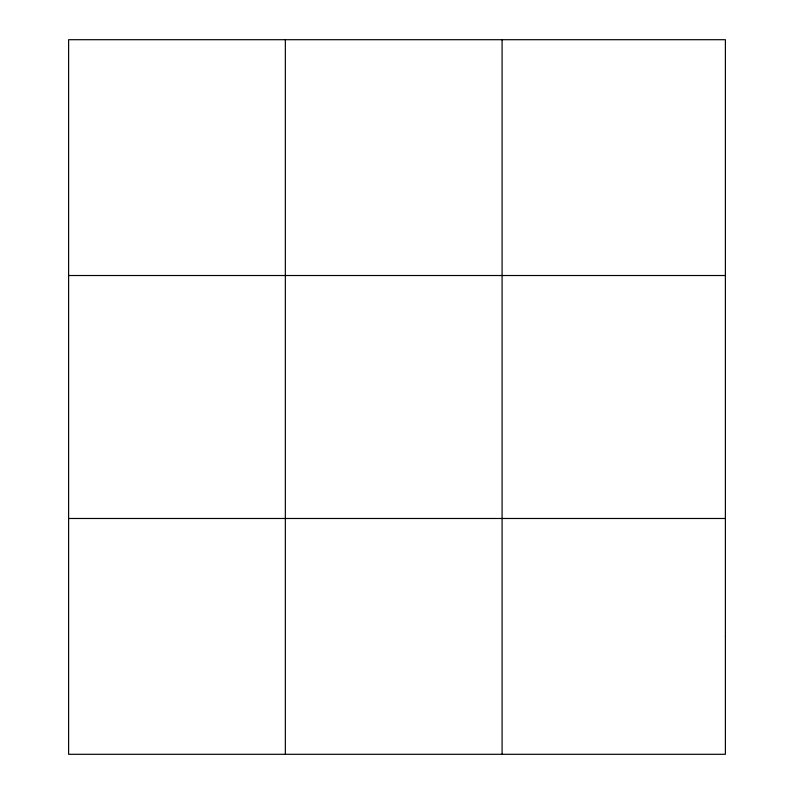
<?xml version="1.0" encoding="UTF-8"?>
<svg xmlns="http://www.w3.org/2000/svg" width="794" height="794" viewBox="0 0 794 794"><rect width="100%" height="100%" fill="white"/><g stroke="black" fill="none" stroke-linecap="round" stroke-linejoin="round"><path stroke-width="1.19" d="M285.344 754.3L285.344 39.7M502.086 754.3L502.086 39.7M68.612 275.518L725.388 275.518M68.612 518.482L725.388 518.482M725.388 636.391L725.388 754.3L68.612 754.3L68.612 39.7L725.388 39.7L725.388 636.391"/></g></svg>
